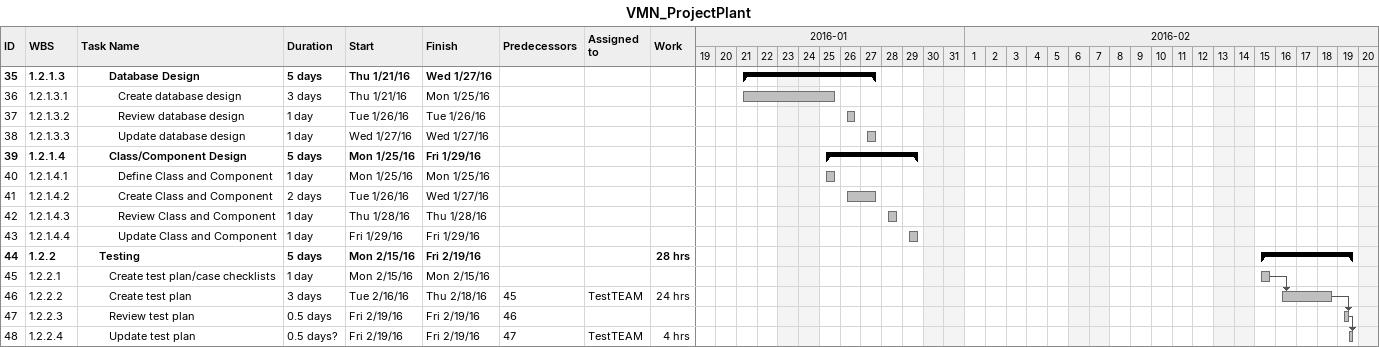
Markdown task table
VMN_ProjectPlant

| ID | WBS | Task | Duration | Start | Finish | Predecessors | Resources | Work (h) |
|---|---|---|---|---|---|---|---|---|
| 35 | 1.2.1.3 | **Database Design** | 5d | 2016-01-21 | 2016-01-27 |  |  |  |
| 36 | 1.2.1.3.1 | Create database design | 3d | 2016-01-21 | 2016-01-25 |  |  |  |
| 37 | 1.2.1.3.2 | Review database design | 1d | 2016-01-26 | 2016-01-26 |  |  |  |
| 38 | 1.2.1.3.3 | Update database design | 1d | 2016-01-27 | 2016-01-27 |  |  |  |
| 39 | 1.2.1.4 | **Class/Component Design** | 5d | 2016-01-25 | 2016-01-29 |  |  |  |
| 40 | 1.2.1.4.1 | Define Class and Component | 1d | 2016-01-25 | 2016-01-25 |  |  |  |
| 41 | 1.2.1.4.2 | Create Class and Component | 2d | 2016-01-26 | 2016-01-27 |  |  |  |
| 42 | 1.2.1.4.3 | Review Class and Component | 1d | 2016-01-28 | 2016-01-28 |  |  |  |
| 43 | 1.2.1.4.4 | Update Class and Component | 1d | 2016-01-29 | 2016-01-29 |  |  |  |
| 44 | 1.2.2 | **Testing** | 5d | 2016-02-15 | 2016-02-19 |  |  | 28 |
| 45 | 1.2.2.1 | Create test plan/case checklists | 1d | 2016-02-15 | 2016-02-15 |  |  |  |
| 46 | 1.2.2.2 | Create test plan | 3d | 2016-02-16 | 2016-02-18 | 45 | TestTEAM | 24 |
| 47 | 1.2.2.3 | Review test plan | 0.5d | 2016-02-19 | 2016-02-19 | 46 |  |  |
| 48 | 1.2.2.4 | Update test plan | 0.5d? | 2016-02-19 | 2016-02-19 | 47 | TestTEAM | 4 |
